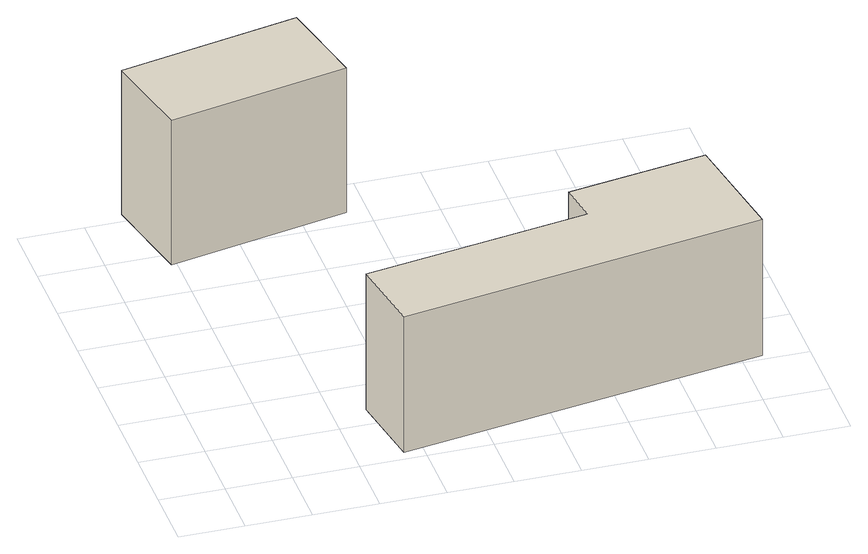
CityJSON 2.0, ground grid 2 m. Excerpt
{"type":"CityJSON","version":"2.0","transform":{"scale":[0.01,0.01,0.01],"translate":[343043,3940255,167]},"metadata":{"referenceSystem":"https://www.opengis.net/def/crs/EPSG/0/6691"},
"CityObjects":{
"building1":{"type":"Building","attributes":{"usage":"431","measuredHeight":5.5,"storeysAboveGround":1,"BuildingIDAttribute.prefecture":"14","BuildingIDAttribute.city":"14151","BuildingDetailAttribute.totalFloorArea":15.88,"BuildingDetailAttribute.buildingFootprintArea":15.88,"BuildingDetailAttribute.buildingStructureType":"610","BuildingDetailAttribute.buildingStructureOrgType":"2","BuildingDetailAttribute.orgUsage":"143","BuildingDetailAttribute.surveyYear":2015},"geometry":[{"type":"Solid","lod":"1","boundaries":[[[[0,1,2,3]],[[2,4,5,3]],[[1,6,4,2]],[[0,7,6,1]],[[3,5,7,0]],[[4,6,7,5]]]]}]},
"building2":{"type":"Building","attributes":{"usage":"431","measuredHeight":5.2,"storeysAboveGround":1,"BuildingIDAttribute.prefecture":"14","BuildingIDAttribute.city":"14151","BuildingDetailAttribute.totalFloorArea":38.87,"BuildingDetailAttribute.buildingFootprintArea":38.87,"BuildingDetailAttribute.buildingStructureType":"610","BuildingDetailAttribute.buildingStructureOrgType":"2","BuildingDetailAttribute.orgUsage":"143","BuildingDetailAttribute.surveyYear":2015},"geometry":[{"type":"Solid","lod":"1","boundaries":[[[[8,9,10,11,12,13]],[[12,14,15,13]],[[11,16,14,12]],[[10,17,16,11]],[[9,18,17,10]],[[8,19,18,9]],[[13,15,19,8]],[[14,16,17,18,19,15]]]]}]}
},
"vertices":[
[600,1302,237],[662,1012,237],[107,895,237],[45,1184,237],[107,895,731],[45,1184,731],[662,1012,731],[600,1302,731],
[1662,219,62],[540,32,62],[500,275,62],[1193,390,62],[1173,513,62],[1602,584,62],[1173,513,527],[1602,584,527],[1193,390,527],[500,275,527],[540,32,527],[1662,219,527]
]}
